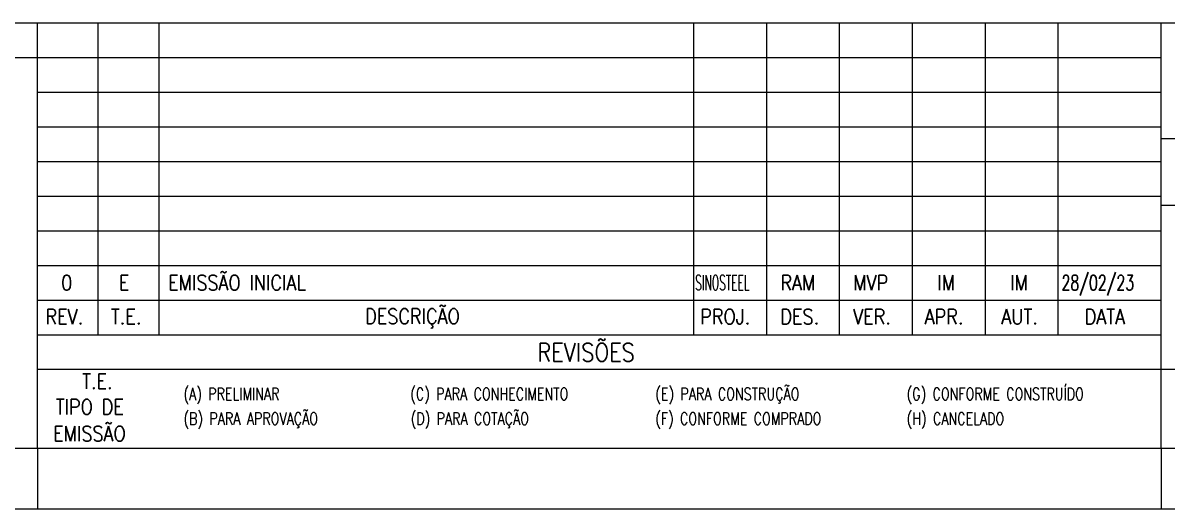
# Model space of a CAD drawing. Header units: millimetres. Extents: x 2 to 846, y 5 to 599.
# Drawn here: x 473.6 to 662, y 5 to 85 of the extents above; entities that cross this region are included whole.
import ezdxf

# ---------------------------------------------------------------- set-up
doc = ezdxf.new("R2010")
doc.units = ezdxf.units.MM
doc.linetypes.add('XKITLINE00', pattern=[0])
doc.layers.add('Outro tipo de objeto', color=7, linetype='Continuous', lineweight=0)
doc.styles.add('ROMANS', font='ROMANS__.TTF')
doc.styles.add('SIMPLEX', font='SIMPLEX_.TTF')

msp = doc.modelspace()

# ---------------------------------------------------------------- linework, layer by layer
at = {"layer": 'Outro tipo de objeto', "color": 5, "linetype": 'XKITLINE00', "lineweight": 0}
for p, q in [((30, 85), (836, 85)), ((476, 15), (476, 85)), ((661, 15), (661, 85)), ((661, 66), (836, 66)), ((661, 55), (836, 55)), ((661, 28), (836, 28))]:
    msp.add_line(p, q, dxfattribs=at)
at = {"layer": 'Outro tipo de objeto', "color": 3, "linetype": 'XKITLINE00', "lineweight": 0}
for p, q in [((486, 33.7), (486, 85)), ((496, 33.7), (496, 85)), ((584, 85), (584, 33.7)), ((596, 85), (596, 33.7)), ((608, 85), (608, 33.7)), ((620, 85), (620, 33.7)), ((632, 85), (632, 33.7)), ((644, 85), (644, 33.7))]:
    msp.add_line(p, q, dxfattribs=at)
at = {"layer": 'Outro tipo de objeto', "color": 4, "linetype": 'XKITLINE00', "lineweight": 0}
for p, q in [((30, 79.3), (476, 79.3)), ((476, 39.4), (661, 39.4)), ((476, 33.7), (661, 33.7)), ((476, 28), (661, 28))]:
    msp.add_line(p, q, dxfattribs=at)
at = {"layer": 'Outro tipo de objeto', "color": 7, "linetype": 'XKITLINE00', "lineweight": 0}
for p, q in [((476, 79.3), (661, 79.3)), ((476, 73.6), (661, 73.6)), ((476, 67.9), (661, 67.9)), ((476, 62.2), (661, 62.2)), ((476, 56.5), (661, 56.5)), ((476, 50.8), (661, 50.8)), ((476, 45.1), (661, 45.1)), ((5.04, 5.04), (846, 5.04))]:
    msp.add_line(p, q, dxfattribs=at)
at = {"layer": 'Outro tipo de objeto', "color": 6, "linetype": 'XKITLINE00', "lineweight": 0}
msp.add_line((30, 15), (836, 15), dxfattribs=at)
at = {"layer": 'Outro tipo de objeto', "color": 2, "linetype": 'XKITLINE00', "lineweight": 0}
for p, q in [((476, 15), (476, 5)), ((661, 15), (661, 5))]:
    msp.add_line(p, q, dxfattribs=at)

# ---------------------------------------------------------------- texts
at = {"layer": 'Outro tipo de objeto', "color": 3}
for s, height, style, width, p in [('0', 2.5, 'ROMANS', 0.85, (479.88, 41)), ('E', 2.5, 'ROMANS', 0.85, (489.38, 41)), ('EMISSÃO INICIAL', 2.5, 'ROMANS', 0.85, (497.5, 41)), ('SINOSTEEL', 2.5, 'ROMANS', 0.51, (584.29, 41)), ('RAM', 2.5, 'ROMANS', 0.85, (598.32, 41)), ('MVP', 2.5, 'ROMANS', 0.85, (610.32, 41)), ('IM', 2.5, 'ROMANS', 0.85, (624.15, 41)), ('IM', 2.5, 'ROMANS', 0.85, (636.15, 41)), ('28/02/23', 2.5, 'ROMANS', 0.68, (644.6, 41)), ('(A) PRELIMINAR', 2, 'SIMPLEX', 0.765, (500.02, 22.95)), ('(C) PARA CONHECIMENTO', 2, 'SIMPLEX', 0.765, (537.36, 22.95)), ('(E) PARA CONSTRUÇÃO', 2, 'SIMPLEX', 0.765, (577.71, 22.95)), ('(G) CONFORME CONSTRUÍDO', 2, 'SIMPLEX', 0.765, (619.09, 22.95)), ('(B) PARA APROVAÇÃO', 2, 'SIMPLEX', 0.765, (500.02, 18.89)), ('(D) PARA COTAÇÃO', 2, 'SIMPLEX', 0.765, (537.43, 18.89)), ('(F) CONFORME COMPRADO', 2, 'SIMPLEX', 0.765, (577.71, 18.89)), ('(H) CANCELADO', 2, 'SIMPLEX', 0.765, (619.09, 18.89))]:
    msp.add_text(s, height=height, dxfattribs=dict(at, style=style, width=width)).set_placement(p)
at = {"layer": 'Outro tipo de objeto', "color": 4, "style": 'SIMPLEX', "width": 0.85}
for s, p in [('REV.', (477.31, 35.41)), ('T.E.', (488.09, 35.41)), ('DESCRIÇÃO', (529.94, 35.48)), ('PROJ.', (585.12, 35.41)), ('DES.', (598.31, 35.41)), ('VER.', (610.31, 35.41)), ('APR.', (622.07, 35.41)), ('AUT.', (634.69, 35.41)), ('DATA', (648.42, 35.41)), ('T.E.', (483.34, 24.77)), ('TIPO DE', (479, 20.57)), ('EMISSÃO', (478.58, 16.17))]:
    msp.add_text(s, height=2.5, dxfattribs=at).set_placement(p)
at = {"layer": 'Outro tipo de objeto', "color": 5, "style": 'SIMPLEX', "width": 0.85}
msp.add_text('REVISÕES', height=3, dxfattribs=at).set_placement((558.29, 29.29))

doc.saveas('drawing.dxf')
